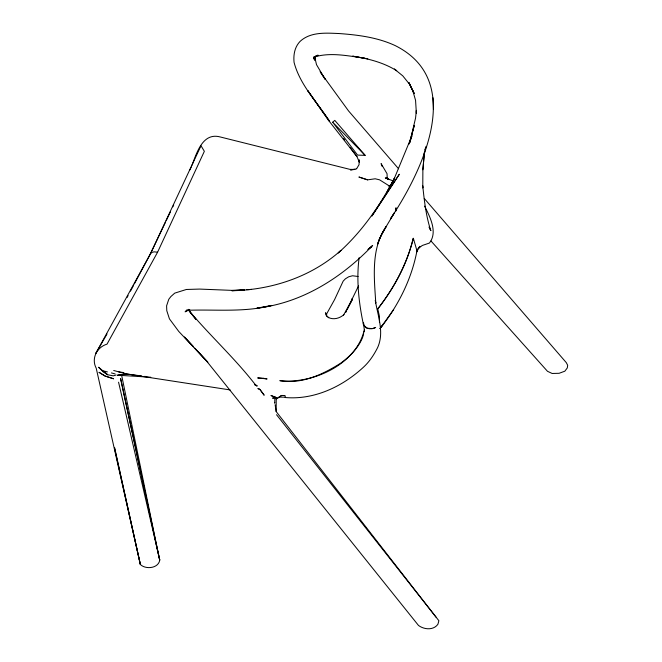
<?xml version="1.0" encoding="UTF-8"?>
<svg xmlns="http://www.w3.org/2000/svg" width="662" height="662" viewBox="0 0 662 662"><rect width="100%" height="100%" fill="white"/><g stroke="black" fill="none" stroke-linecap="round" stroke-linejoin="round"><path stroke-width="0.99" d="M436.026 617.133L276.178 411.574L276.228 397.531L270.948 395.528L276.228 397.514L272.545 398.119L276.228 397.531L274.838 398.979L274.713 403.208L274.829 402.769M422.877 169.795L424.433 152.186L422.877 169.795L422.778 187.95L422.687 186.204M363.38 324.322L363.43 322.626L363.786 325.29L367.153 328.195L372.449 328.609L375.677 327.467C371.605 329.693 365.093 329.378 363.38 324.322C358.787 302.493 356.222 279.91 359.127 257.692M356.719 168.587L359.027 164.722L359.226 159.865L359.4 162.281L356.95 156.613L328.352 120.128L307.797 90.644L329.246 120.832C316.883 101.931 299.911 84.777 294.06 62.344C293.324 54.847 294.631 47.134 299.985 41.499C310.428 31.677 325.944 32.992 339.184 33.547C358.25 34.921 377.621 37.428 395.131 45.562C466.578 81.169 421.661 172.219 390.448 218.874L394.304 212.932L381.751 233.951L377.671 243.939L379.161 239.354L386.112 226.603C370.753 248.713 374.212 277.734 375.793 303.105L375.304 300.407C377.745 315.832 384.548 332.274 377.63 347.583C374.047 354.683 369.661 361.411 363.819 366.872C342.767 386.476 314.4 400.088 285.107 397.514M364.423 329.353C356.801 364.274 313.002 384.274 279.836 380.658C301.5 384.514 322.617 374.535 340.5 363.306C350.033 356.355 358.854 347.608 363.016 336.337M417.192 249.574C411.946 278.619 398.375 305.587 380.062 328.575L393.658 309.576M424.268 154.13L425.666 147.518M425.699 147.245L425.128 149.802L426.154 146.335M363.231 335.452L363.661 333.673M364.092 331.894L364.522 330.123M413.154 238.287C407.188 264.204 394.039 288.028 377.754 308.881L377.348 309.071M409.91 142.222L415.562 118.051L416.365 110.397L416.415 113.376M409.919 142.28L414.23 125.615L409.108 144.018M314.5 60.399L315.807 56.022M409.728 141.966L411.954 135.735L394.295 178.525L387.187 191.773L394.535 178.037L394.295 178.525C379.69 206.081 361.651 232.163 338.224 252.975L340.98 250.352C311.157 276.997 271.47 290.014 231.849 290.726L244.634 289.873M189.961 169.844L191.186 167.072M191.997 165.227C196.755 152.947 202.622 132.135 220.247 136.968L349.966 169.381L354.923 169.431L350.488 169.927L356.644 168.843M345.614 312.34L358.564 285.885M118.564 382.189L159.765 560.085C158.425 568.476 145.681 569.717 140.361 564.504L96.213 368.188C91 358.506 96.925 347.136 107.021 344.141L157.581 252.205L204.351 151.317L201.008 145.739L150.266 254.142L134.353 283.907M107.004 334.004L95.874 353.235L150.266 254.142L165.285 222.631M166.17 220.777L170.581 211.509M172.79 206.875L173.676 205.021M345.638 312.398L346.557 310.627M347.476 308.864L352.548 299.108L351.621 299.199L352.532 299.141L343.512 315.145M127.121 297.437L128.089 295.633M130.497 291.123L133.393 285.711M315.112 56.675L313.689 58.968L315.484 56.651L318 55.244M150.266 254.142L151.333 252.611L154.072 251.841L157.581 252.205M380.046 328.6L383.563 323.701M186.394 310.668L185.112 311.827L189.746 309.584L186.179 310.346C214.695 309.137 243.724 312.712 271.792 305.43L256.93 308.136C302.038 303.039 341.799 277.676 372.656 245.437L368.494 248.92M332.696 122.213L334.773 120.376L365.143 155.371L357.554 155.09L332.696 122.213L365.143 155.371M281.598 395.462L276.642 398.747L281.598 395.462L284.974 395.528L285.396 397.167L279.629 397.117M343.992 314.558C339.689 318.43 333.342 320.168 328.029 317.305L328.716 317.702L326.457 315.551L325.572 312.729L326.556 316.171L326.705 313.763L334.608 299.563L343.156 281.16L345.415 278.801L348.725 276.782L352.565 275.756L358.084 276.509M367.799 249.5L371.605 246.992L369.71 247.654M317.909 55.161L313.498 57.304C329.717 51.876 348.278 55.931 364.911 58.248M116.198 374.99L113.268 375.851L107.575 374.733L103.239 371.912L98.588 367.228L107.575 374.733L103.479 370.919L107.443 371.92M150.77 377.241L117.53 375.205L126.136 373.922L113.699 370.48M117.53 375.205L126.235 373.931L141.56 375.95M367.592 179.849L359.052 177.068L367.592 179.849L375.205 178.781L379.591 179.832L388.569 185.476M248.564 289.608L251.51 289.418L246.578 289.642M244.609 289.741L231.791 290.37L199.56 289.079L186.361 289.476L174.71 293.142L170.87 296.568L168.785 299.274L166.601 305.811L166.783 310.701L169.431 318.852L178.765 331.447L207.835 362.23L195.447 348.882M144.63 376.355L146.674 376.628M118.771 371.887L123.885 372.598M126.235 373.931L230.153 389.935M367.824 58.868L352.672 56.171C367.989 58.562 383.422 62.418 396.695 70.735M255.168 385.21L257.121 385.689L254.63 384.647M111.415 372.921L115.064 373.906M393.625 181.082L385.317 177.946L388.784 179.361L386.302 177.358L388.164 179.294L387.196 177.689L387.047 173.734L381.097 163.597L382.082 166.361M390.125 186.427L388.354 185.617L390.191 186.535M395.917 70.164L394.37 69.022L402.786 75.873L409.397 84.066L414.131 93.491L408.992 82.667L414.131 93.491M328.352 120.128L329.684 121.328M158.466 557.123L158.971 557.619M256.997 386.285L254.853 384.068C234.613 358.092 210.193 335.8 189.034 310.701M193.387 346.656L184.441 337.024L193.37 346.698M194.744 348.187L206.428 360.848L418.5 625.458C424.135 629.653 433.411 630.522 437.913 624.266L438.881 620.716L276.534 414.718M430.995 240.993L547.474 371.291L552.125 373.467L559.109 373.294L564.827 371.2L567.309 367.907L567.673 365.275L566.316 362.66L424.276 198.476M398.574 168.76L348.526 110.902L321.434 73.656L320.16 71.579L325.1 79.241L316.494 64.636L314.748 57.098M189.233 310.859L196.01 319.44L190.077 312.133L188.835 309.32M343.454 138.399L344.679 140.054M350.206 147.51L356.95 156.613M424.532 206.105C429.977 216.689 438.012 232.304 429.39 243.053L422.265 245.486L417.962 248.78L419.84 246.297L416.439 252.189L416.928 251.618L416.506 249.202L413.361 238.345C406.782 264.146 394.097 287.962 377.754 308.881L379.343 315.898L379.475 322.576M430.788 230.467L429.108 226.9L430.788 230.624C425.997 216.035 424.292 200.652 422.704 185.451M159.542 559.373L159.765 560.085L120.608 378.614L159.368 558.852L121.593 375.056M412.774 90.628L415.562 100.31L416.373 113.359M114.559 447.429L140.361 564.504L114.584 448.265M275.127 404.722L276.178 411.574M363.529 322.725L364.232 329.353M432.989 97.786L433.436 109.478M396 207.926L395.785 211.029L396 207.926M399.294 174.313L371.994 215.886L399.294 174.313M263.575 378.308L257.667 377.928L267.092 378.954L263.575 378.308M113.533 378.755L105.084 376.049L99.11 372.367L105.084 376.049L113.533 378.755M259.794 389.297L257.857 388.561L259.951 389.463L264.171 395.231L259.794 389.297"/></g></svg>
